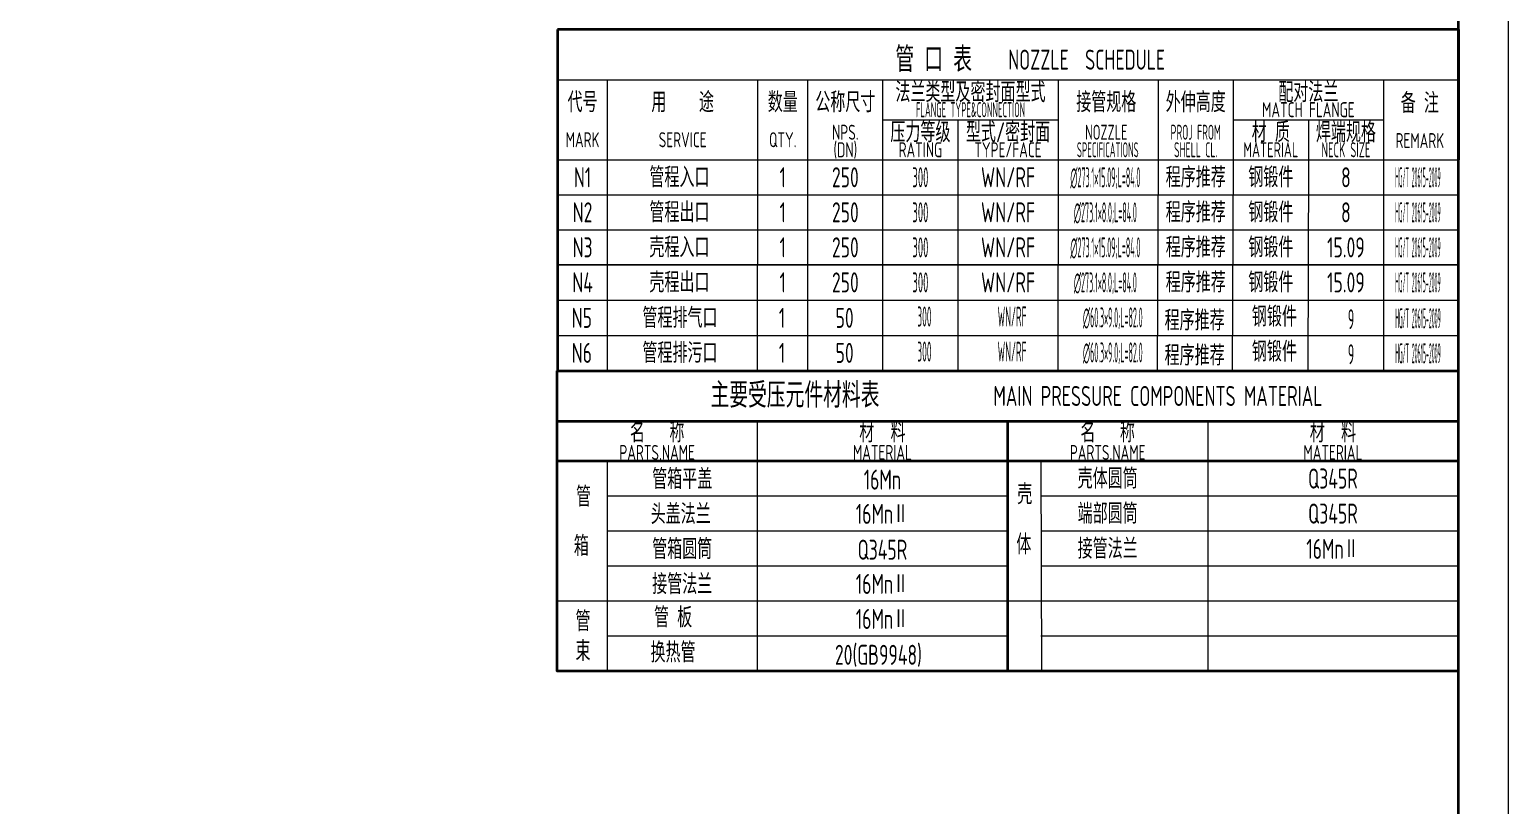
# Model space of a CAD drawing. Header units: millimetres. Extents: x 5765 to 6606, y -201 to 393.
# Drawn here: x 6310.6 to 6606, y -45.6 to 109.4 of the extents above; entities that cross this region are included whole.
import ezdxf
from ezdxf.enums import TextEntityAlignment as Align

# ---------------------------------------------------------------- set-up
doc = ezdxf.new("R2010")
doc.units = ezdxf.units.MM
for name, color, linetype, lineweight in [('1粗实线', 7, 'Continuous', 35), ('2细实线', 3, 'Continuous', 13), ('7文本', 2, 'Continuous', 13), ('9图表', 4, 'Continuous', 13)]:
    doc.layers.add(name, color=color, linetype=linetype, lineweight=lineweight)
doc.styles.add('lanpec', font='bpec_e.shx', dxfattribs={"width": 0.75, "bigfont": 'hztxt.shx'})

# ---------------------------------------------------------------- blocks, each defined once
blk = doc.blocks.new('A1')
at = {"layer": '1粗实线'}
blk.add_lwpolyline([(-816, 10), (-10, 10), (-10, 584), (-816, 584)], close=True, dxfattribs=at)
at = {"layer": '9图表'}
blk.add_lwpolyline([(-841, 0), (0, 0), (0, 594), (-841, 594)], close=True, dxfattribs=at)
blk = doc.blocks.new('管口表表头')
at = {"layer": '1粗实线'}
for p, q in [((-180, 0), (-180, -26)), ((0, 0), (-180, 0)), ((0, 0), (0, -26))]:
    blk.add_line(p, q, dxfattribs=at)
at = {"layer": '9图表'}
for p, q in [((-180, -10), (0, -10)), ((-180, -10), (0, -10)), ((-180, -26), (0, -26))]:
    blk.add_line(p, q, dxfattribs=at)
at = {"layer": '9图表', "color": 4}
for p, q in [((-170, -26), (-170, -10)), ((-140, -26), (-140, -10)), ((-130, -26), (-130, -10)), ((-115, -26), (-115, -10)), ((-80, -10), (-80, -26)), ((-60, -10), (-60, -26)), ((-45, -10), (-45, -26)), ((-15, -10), (-15, -26)), ((-115, -18), (-80, -18)), ((-100, -18), (-100, -26)), ((-45, -18), (-15, -18)), ((-30, -18), (-30, -26))]:
    blk.add_line(p, q, dxfattribs=at)
at = {"layer": '7文本', "color": 4, "style": 'lanpec', "width": 0.75}
for s, height, p in [('管 口 表', 5, (-112.51, -8.44)), ('NOZZLE  SCHEDULE', 4, (-89.97, -8))]:
    blk.add_text(s, height=height, dxfattribs=at).set_placement(p)
at = {"layer": '7文本', "color": 4, "style": 'lanpec'}
for s, height, width, p in [('法兰类型及密封面型式', 4, 0.75, (-97.5, -12.5)), ('配对法兰', 4, 0.75, (-30, -12.5)), ('代号', 4, 0.75, (-175, -14.5)), ('用    途', 4, 0.75, (-155, -14.5)), ('数量', 4, 0.75, (-135, -14.5)), ('公称尺寸', 4, 0.75, (-122.5, -14.5)), ('FLANGE TYPE&CONNECTION', 3, 0.5, (-97.5, -16)), ('接管规格', 4, 0.75, (-70.37, -14.5)), ('外伸高度', 4, 0.75, (-52.5, -14.5)), ('MATCH FLANGE', 3, 0.75, (-30, -16)), ('备 注', 4, 0.75, (-7.73, -14.67)), ('MARK', 3, 0.75, (-175, -22)), ('SERVICE', 3, 0.75, (-155, -22)), ('QTY.', 3, 0.75, (-135, -22)), ('NPS.', 3, 0.75, (-122.5, -20.5)), ('压力等级', 4, 0.75, (-107.5, -20.5)), ('型式/密封面', 4, 0.75, (-90, -20.5)), ('NOZZLE', 3, 0.7, (-70.37, -20.5)), ('PROJ FROM', 3, 0.55, (-52.5, -20.5)), ('材 质', 4, 0.75, (-37.5, -20.5)), ('焊端规格', 4, 0.75, (-22.5, -20.5)), ('REMARK', 3, 0.75, (-7.73, -22.17)), ('(DN)', 3, 0.75, (-122.5, -24)), ('RATING', 3, 0.75, (-107.5, -24)), ('TYPE/FACE', 3, 0.75, (-90, -24)), ('SPECIFICATIONS', 3, 0.5, (-70.07, -24)), ('SHELL CL.', 3, 0.55, (-52.5, -24)), ('MATERIAL', 3, 0.7, (-37.5, -24)), ('NECK SIZE', 3, 0.6, (-22.5, -24))]:
    blk.add_text(s, height=height, dxfattribs=dict(at, width=width)).set_placement(p, align=Align.MIDDLE_CENTER)

msp = doc.modelspace()

# ---------------------------------------------------------------- linework, layer by layer
at = {"layer": '1粗实线'}
for p, q in [((6416.062, 109.422), (6416.062, 41.234)), ((6415.97, 31.234), (6595.97, 31.234)), ((6505.97, 31.234), (6505.97, -18.766)), ((6595.97, 23.234), (6415.97, 23.234))]:
    msp.add_line(p, q, dxfattribs=at)
msp.add_lwpolyline([(6415.97, 41.234), (6595.97, 41.234), (6595.97, -18.766), (6415.97, -18.766)], close=True, dxfattribs=at)
at = {"layer": '9图表'}
for p, q in [((6426.02, 41.29), (6426.062, 83.422)), ((6456.01, 41.3), (6456.062, 83.422)), ((6466.05, 41.3), (6466.062, 83.422)), ((6481.05, 41.25), (6481.062, 83.422)), ((6496.062, 83.422), (6496.04, 41.36)), ((6516.062, 83.422), (6516.03, 41.3)), ((6536.062, 83.422), (6535.85, 41.36)), ((6551.062, 83.422), (6550.85, 41.31)), ((6566.062, 83.313), (6565.95, 41.36)), ((6581.062, 83.313), (6581.05, 41.31)), ((6416.062, 76.422), (6596.062, 76.422)), ((6416.062, 69.422), (6596.062, 69.422)), ((6416.062, 62.422), (6596.062, 62.422)), ((6596.062, 62.422), (6416.062, 62.422)), ((6416.062, 62.422), (6596.062, 62.422)), ((6455.969, 31.234), (6455.969, -18.766)), ((6545.969, 31.234), (6545.969, -18.766)), ((6425.969, 23.234), (6425.969, -18.766)), ((6512.603, 23.14), (6512.743, -18.77)), ((6505.97, 16.234), (6425.969, 16.234)), ((6595.97, 16.234), (6512.583, 16.25)), ((6505.97, 9.234), (6425.969, 9.234)), ((6595.97, 9.234), (6512.583, 9.22)), ((6505.97, 2.234), (6425.969, 2.234)), ((6595.97, 2.234), (6512.653, 2.24)), ((6505.97, -4.766), (6415.97, -4.771)), ((6595.97, -4.766), (6505.97, -4.766)), ((6595.97, -4.766), (6505.97, -4.766)), ((6505.97, -11.766), (6425.969, -11.766)), ((6505.97, -11.766), (6425.969, -11.766)), ((6595.97, -11.766), (6512.643, -11.75))]:
    msp.add_line(p, q, dxfattribs=at)
at = {"layer": '9图表', "ltscale": 0.5}
for p, q in [((6415.92, 55.342), (6595.92, 55.342)), ((6415.92, 48.342), (6595.92, 48.342))]:
    msp.add_line(p, q, dxfattribs=at)
at = {"layer": '9图表', "color": 4}
msp.add_line((6415.97, -18.766), (6595.97, -18.766), dxfattribs=at)

# ---------------------------------------------------------------- block references
at = {"layer": '2细实线'}
for name, p in [('A1', (6606.028, -200.559)), ('管口表表头', (6596.062, 109.422)), ('管口表表头', (6596.062, 109.422))]:
    msp.add_blockref(name, p, dxfattribs=at)

# ---------------------------------------------------------------- texts
at = {"layer": '7文本', "style": 'lanpec'}
for s, width, p in [('N1', 0.75, (6421.062, 79.922)), ('管程入口', 0.75, (6440.412, 79.922)), ('1', 0.75, (6461.062, 79.922)), ('250', 0.75, (6473.562, 79.922)), ('300', 0.45, (6488.562, 79.922)), ('WN/RF', 0.75, (6506.062, 79.922)), ('∅273.1×15.09;L=84.0', 0.3, (6525.508, 79.922)), ('程序推荐', 0.75, (6543.562, 79.922)), ('钢锻件', 0.75, (6558.562, 79.922)), ('8', 0.75, (6573.562, 79.922)), ('HG/T 20615-2009', 0.2, (6587.948, 79.922)), ('N2', 0.75, (6421.062, 72.922)), ('管程出口', 0.75, (6440.412, 72.922)), ('1', 0.75, (6461.062, 72.922)), ('250', 0.75, (6473.562, 72.922)), ('300', 0.45, (6488.562, 72.922)), ('WN/RF', 0.75, (6506.062, 72.922)), ('∅273.1×8.0;L=84.0', 0.3, (6525.508, 72.922)), ('程序推荐', 0.75, (6543.562, 72.922)), ('钢锻件', 0.75, (6558.562, 72.922)), ('8', 0.75, (6573.562, 72.922)), ('HG/T 20615-2009', 0.2, (6587.948, 72.922)), ('壳程入口', 0.75, (6440.412, 65.922)), ('∅273.1×15.09;L=84.0', 0.3, (6525.508, 65.922)), ('程序推荐', 0.75, (6543.562, 65.922)), ('钢锻件', 0.75, (6558.562, 65.922)), ('N3', 0.75, (6421.062, 65.922)), ('1', 0.75, (6461.062, 65.922)), ('250', 0.75, (6473.562, 65.922)), ('300', 0.45, (6488.562, 65.922)), ('WN/RF', 0.75, (6506.062, 65.922)), ('15.09', 0.75, (6573.562, 65.922)), ('HG/T 20615-2009', 0.2, (6587.948, 65.922)), ('N4', 0.75, (6421.062, 58.922)), ('壳程出口', 0.75, (6440.412, 58.922)), ('1', 0.75, (6461.062, 58.922)), ('250', 0.75, (6473.562, 58.922)), ('300', 0.45, (6488.562, 58.922)), ('WN/RF', 0.75, (6506.062, 58.922)), ('∅273.1×8.0;L=84.0', 0.3, (6525.508, 58.922)), ('程序推荐', 0.75, (6543.562, 58.922)), ('钢锻件', 0.75, (6558.562, 58.922)), ('15.09', 0.75, (6573.562, 58.922)), ('HG/T 20615-2009', 0.2, (6587.948, 58.922)), ('管箱平盖', 0.75, (6440.968, 19.64)), ('16Mn', 0.75, (6480.969, 19.524)), ('壳体圆筒', 0.75, (6525.97, 19.734)), ('Q345R', 0.75, (6570.969, 19.734)), ('壳', 0.75, (6509.413, 16.6)), ('头盖法兰', 0.75, (6440.672, 12.639)), ('端部圆筒', 0.75, (6525.971, 12.734)), ('16MnⅡ', 0.75, (6480.889, 12.686)), ('Q345R', 0.75, (6570.971, 12.734)), ('体', 0.75, (6509.223, 6.576)), ('管箱圆筒', 0.75, (6440.968, 5.64)), ('Q345R', 0.75, (6480.969, 5.524)), ('接管法兰', 0.75, (6525.97, 5.734)), ('16MnⅡ', 0.75, (6570.889, 5.686)), ('接管法兰', 0.75, (6440.968, -1.36)), ('16MnⅡ', 0.75, (6480.889, -1.314)), ('管 板', 0.75, (6439.15, -8.002)), ('16MnⅡ', 0.75, (6480.886, -8.314)), ('换热管', 0.75, (6439.15, -15.002)), ('20(GB9948)', 0.75, (6480.171, -15.476))]:
    msp.add_text(s, height=4, dxfattribs=dict(at, width=width)).set_placement(p, align=Align.MIDDLE_CENTER)
at = {"layer": '7文本', "color": 2, "style": 'lanpec'}
for s, width, p in [('N5', 0.75, (6420.92, 51.842)), ('管程排气口', 0.75, (6440.52, 51.842)), ('1', 0.75, (6460.92, 51.842)), ('50', 0.75, (6473.42, 51.842)), ('300', 0.4, (6489.36, 52.099)), ('WN/RF', 0.4, (6506.86, 52.099)), ('∅60.3×9.0;L=82.0', 0.3, (6526.989, 51.928)), ('程序推荐', 0.75, (6543.336, 51.33)), ('钢锻件', 0.75, (6559.277, 52.099)), ('9', 0.5, (6574.583, 51.57)), ('HG/T 20615-2009', 0.2, (6587.97, 51.76)), ('管程排污口', 0.75, (6440.52, 44.842)), ('钢锻件', 0.75, (6559.277, 45.099)), ('N6', 0.75, (6420.92, 44.842)), ('1', 0.75, (6460.92, 44.842)), ('50', 0.75, (6473.42, 44.842)), ('300', 0.4, (6489.36, 45.099)), ('WN/RF', 0.4, (6506.86, 45.099)), ('∅60.3×9.0;L=82.0', 0.3, (6526.989, 44.928)), ('程序推荐', 0.75, (6543.336, 44.33)), ('9', 0.5, (6574.583, 44.57)), ('HG/T 20615-2009', 0.2, (6587.97, 44.76))]:
    msp.add_text(s, height=4, dxfattribs=dict(at, width=width)).set_placement(p, align=Align.MIDDLE_CENTER)
at = {"layer": '7文本', "color": 4, "style": 'lanpec', "width": 0.75}
for s, height, p in [('主要受压元件材料表', 5, (6463.503, 36.389)), ('MAIN PRESSURE COMPONENTS MATERIAL ', 4, (6536.822, 36.234)), ('名   称', 4, (6435.97, 28.948)), ('材  料', 4, (6480.969, 28.948)), ('名   称', 4, (6525.969, 28.948)), ('材  料', 4, (6570.969, 28.948)), ('PARTS.NAME', 3, (6435.97, 24.948)), ('MATERIAL', 3, (6480.969, 24.948)), ('PARTS.NAME', 3, (6525.969, 24.948)), ('MATERIAL', 3, (6570.969, 24.948))]:
    msp.add_text(s, height=height, dxfattribs=at).set_placement(p, align=Align.MIDDLE_CENTER)
at = {"layer": '7文本', "style": 'lanpec', "width": 0.75}
for s, p in [('管', (6419.759, 14.122)), ('箱', (6419.321, 4.274)), ('管', (6419.647, -10.755)), ('束', (6419.647, -16.708))]:
    msp.add_text(s, height=4, dxfattribs=at).set_placement(p)

doc.saveas('drawing.dxf')
